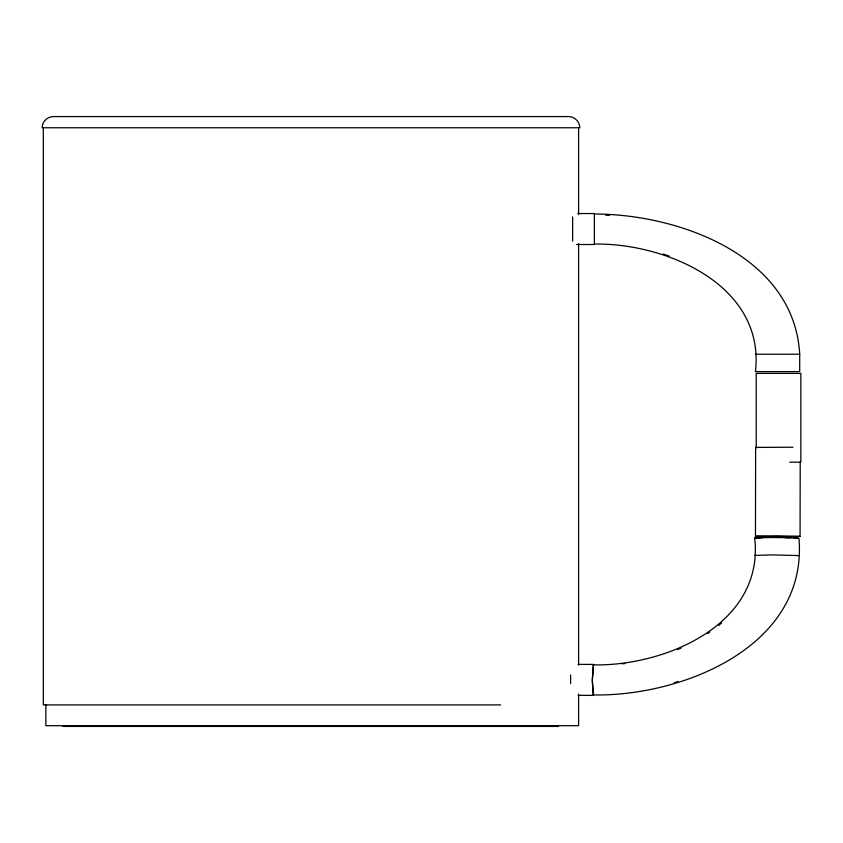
<?xml version="1.0" encoding="UTF-8"?>
<svg xmlns="http://www.w3.org/2000/svg" width="843" height="843" viewBox="0 0 843 843"><rect width="100%" height="100%" fill="white"/><g stroke="black" fill="none" stroke-linecap="round" stroke-linejoin="round"><path stroke-width="1.26" d="M784.591 537.644L798.953 538.192C808.195 646.033 682.935 696.508 593.356 694.938L592.323 679.353L593.419 664.885C665.264 666.307 764.475 624.442 754.696 538.003L767.235 537.571M800.207 461.975L800.06 536.401L778.763 536.843L755.454 536.211L755.634 447.422L793 447.211M570.637 674.948L570.627 683.578M593.767 694.01L593.356 694.938M578.087 664.368L593.419 664.432L592.302 681.534L593.356 695.401L578.024 695.327M718.658 625.422L721.597 622.966M707.698 633.588L709.711 632.218M677.551 649.626L681.144 648.056M674.347 682.661L677.993 681.513M755.454 536.211L776.761 535.769L800.06 536.401M754.664 555.389L772.588 554.905L798.911 555.579M622.282 663.841L624.884 663.567M762.388 537.634L755.929 538.013L757.056 538.161M766.666 537.539L772.862 537.549M577.761 213.542L594.368 213.542L594.368 244.512L576.486 244.512M755.444 354.229L799.701 354.229L799.701 371.615L755.444 371.615C765.36 285.176 666.276 242.963 594.368 244.048M789.691 462.185L800.85 462.185L800.85 373.386L756.234 373.386L756.234 447.823M500.605 704.906L43.32 704.906L43.32 127.757M63.025 726.434L558.256 726.434M772.631 537.518L778.921 537.549M778.806 537.571L790.513 537.729M605.717 215.25L609.5 215.376M594.368 214.006C678.773 214.08 794.243 255.598 799.701 354.229M793.864 537.876L797.72 538.182M758.879 538.266L754.696 538.003M755.634 447.422L756.656 447.57M663.178 254.028L669.036 256.061M593.419 664.432L593.725 665.222M578.604 127.757L578.604 214.691M578.604 243.659L578.604 665.116M578.604 694.084L578.604 725.697L45.859 725.697L45.859 704.622M572.65 216.957L572.65 241.087M42.529 124.869L42.15 127.757L579.773 127.757C579.815 121.771 574.568 116.534 568.582 116.566L53.341 116.566C48.399 116.597 43.836 120.096 42.529 124.869"/></g></svg>
